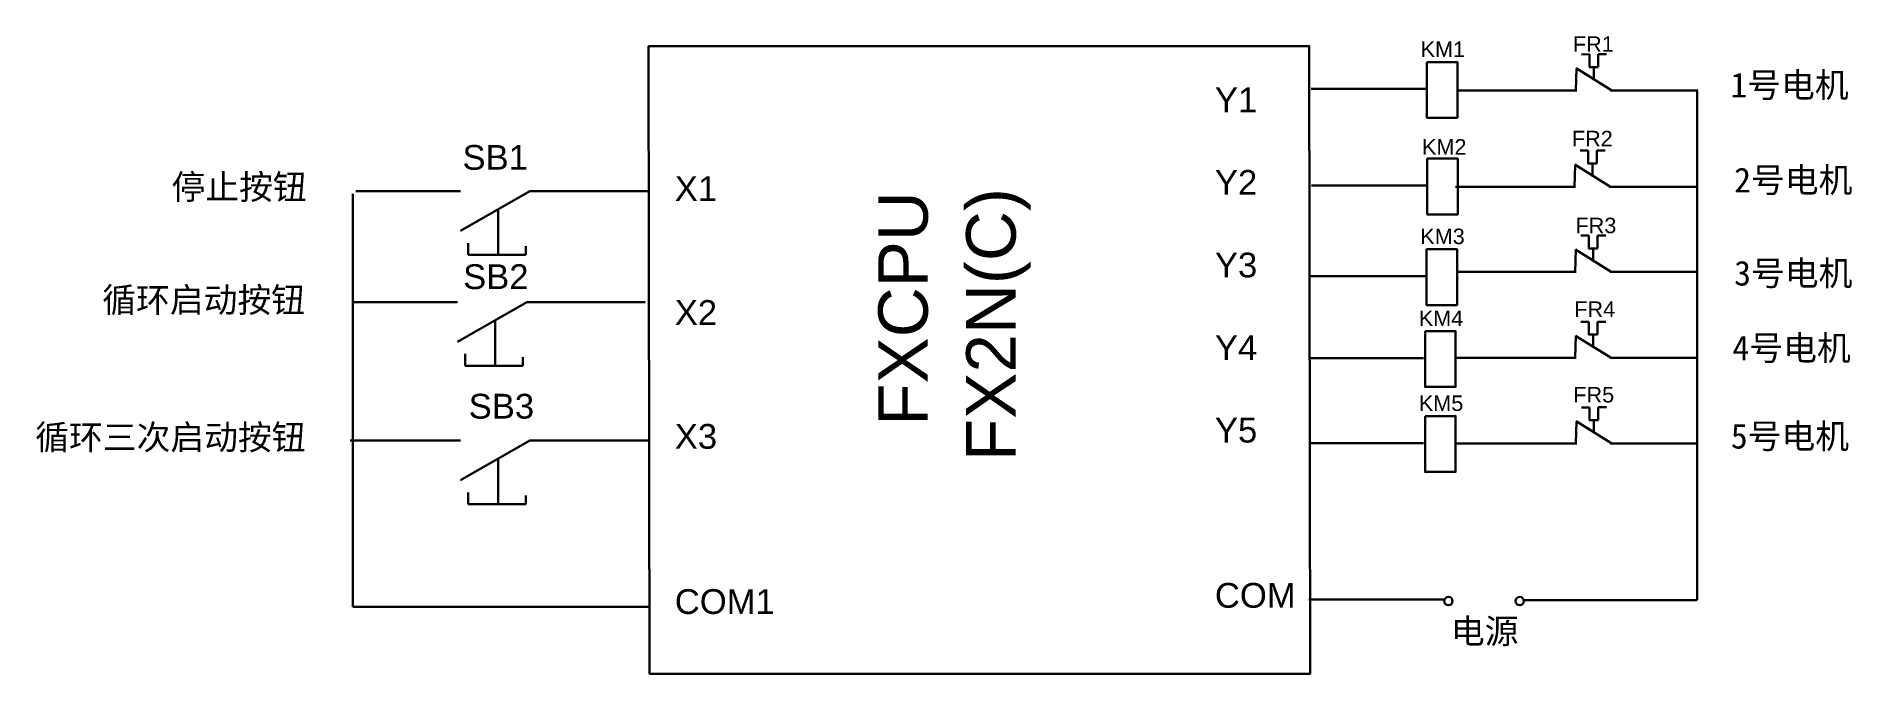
# Model space of a CAD drawing. Header units: millimetres. Extents: x 2320 to 2613, y 2039 to 2142.
import ezdxf

# ---------------------------------------------------------------- set-up
doc = ezdxf.new("R2010")
doc.units = ezdxf.units.MM
doc.layers.add('图层1', color=7, linetype='Continuous', lineweight=30)
doc.styles.get("Standard").update_dxf_attribs({"font": 'arial.ttf'})
doc.styles.add('样式 1', font='arial.ttf', dxfattribs={"height": 4})
doc.styles.add('样式 2', font='arial.ttf', dxfattribs={"height": 8})

msp = doc.modelspace()

# ---------------------------------------------------------------- linework, layer by layer
at = {"layer": '图层1'}
for p, q in [((2569.08, 2138.66), (2570.35, 2138.67)), ((2570.32, 2136.6), (2571.75, 2136.6)), ((2570.34, 2138.67), (2570.33, 2136.58)), ((2571.07, 2134.47), (2571.07, 2136.59)), ((2571.75, 2136.6), (2571.75, 2138.68)), ((2571.75, 2138.68), (2573.08, 2138.68)), ((2568.24, 2136.39), (2568.16, 2132.83)), ((2573.94, 2132.83), (2568.19, 2136.42)), ((2525.44, 2133.07), (2543.87, 2133.07)), ((2548.95, 2132.83), (2568.31, 2132.83)), ((2573.76, 2132.83), (2587.82, 2132.83)), ((2587.76, 2132.84), (2587.76, 2050.54)), ((2568.87, 2123.11), (2570.14, 2123.12)), ((2570.14, 2123.12), (2570.13, 2121.03)), ((2571.54, 2121.05), (2571.55, 2123.13)), ((2571.55, 2123.13), (2572.87, 2123.13)), ((2568.03, 2120.84), (2567.95, 2117.28)), ((2573.73, 2117.28), (2567.98, 2120.87)), ((2570.11, 2121.05), (2571.54, 2121.05)), ((2570.86, 2118.92), (2570.86, 2121.04)), ((2370.69, 2116.15), (2370.69, 2049.44)), ((2388.08, 2116.55), (2371.18, 2116.55)), ((2399.28, 2116.55), (2388.08, 2110.16)), ((2418.37, 2116.55), (2399.28, 2116.55)), ((2525.49, 2117.46), (2543.92, 2117.46)), ((2548.74, 2117.28), (2568.11, 2117.28)), ((2573.55, 2117.28), (2587.61, 2117.28)), ((2394.17, 2113.64), (2394.17, 2106.27)), ((2389.33, 2106.27), (2389.33, 2108.17)), ((2398.62, 2106.27), (2398.62, 2107.66)), ((2568.98, 2109.39), (2570.24, 2109.4)), ((2570.22, 2107.33), (2571.64, 2107.33)), ((2570.24, 2109.4), (2570.23, 2107.31)), ((2570.96, 2105.2), (2570.97, 2107.32)), ((2571.64, 2107.33), (2571.65, 2109.41)), ((2571.65, 2109.41), (2572.98, 2109.41)), ((2394.17, 2106.27), (2389.33, 2106.27)), ((2394.17, 2106.27), (2398.62, 2106.27)), ((2568.13, 2107.12), (2568.06, 2103.56)), ((2573.84, 2103.56), (2568.08, 2107.15)), ((2525.39, 2102.84), (2543.82, 2102.84)), ((2548.84, 2103.56), (2568.21, 2103.56)), ((2573.65, 2103.56), (2587.71, 2103.56)), ((2387.59, 2098.65), (2370.69, 2098.65)), ((2398.8, 2098.65), (2387.59, 2092.25)), ((2417.89, 2098.65), (2398.8, 2098.65)), ((2393.68, 2095.74), (2393.68, 2088.36)), ((2568.13, 2093.2), (2568.06, 2089.64)), ((2573.84, 2089.64), (2568.08, 2093.22)), ((2568.98, 2095.47), (2570.24, 2095.48)), ((2570.22, 2093.4), (2571.64, 2093.4)), ((2570.24, 2095.48), (2570.23, 2093.39)), ((2570.96, 2091.28), (2570.97, 2093.39)), ((2571.64, 2093.4), (2571.65, 2095.49)), ((2571.65, 2095.49), (2572.98, 2095.49)), ((2388.85, 2088.36), (2388.85, 2090.27)), ((2398.14, 2088.36), (2398.14, 2089.76)), ((2393.68, 2088.36), (2388.85, 2088.36)), ((2393.68, 2088.36), (2398.14, 2088.36)), ((2525.15, 2089.61), (2543.58, 2089.61)), ((2548.84, 2089.64), (2568.21, 2089.64)), ((2573.65, 2089.64), (2587.71, 2089.64)), ((2569.08, 2081.64), (2570.35, 2081.65)), ((2570.34, 2081.65), (2570.33, 2079.57)), ((2571.74, 2079.58), (2571.75, 2081.67)), ((2571.75, 2081.67), (2573.08, 2081.67)), ((2568.23, 2079.38), (2568.16, 2075.82)), ((2573.94, 2075.82), (2568.19, 2079.4)), ((2570.32, 2079.58), (2571.74, 2079.58)), ((2571.07, 2077.46), (2571.07, 2079.57)), ((2388.09, 2076.29), (2370.28, 2076.29)), ((2399.29, 2076.29), (2388.09, 2069.89)), ((2418.38, 2076.29), (2399.29, 2076.29)), ((2525.15, 2075.89), (2543.58, 2075.89)), ((2548.94, 2075.82), (2568.31, 2075.82)), ((2573.75, 2075.82), (2587.82, 2075.82)), ((2394.18, 2073.38), (2394.18, 2066)), ((2389.34, 2066), (2389.34, 2067.91)), ((2398.63, 2066), (2398.63, 2067.4)), ((2394.18, 2066), (2389.34, 2066)), ((2394.18, 2066), (2398.63, 2066)), ((2370.69, 2049.44), (2418.45, 2049.44)), ((2546.82, 2050.63), (2525.03, 2050.63)), ((2587.67, 2050.54), (2559.87, 2050.54))]:
    msp.add_line(p, q, dxfattribs=at)
for points in [[(2418.45, 2139.98), (2525.12, 2139.98), (2525.28, 2038.64), (2418.61, 2038.64)], [(2544.1, 2137.42), (2549.03, 2137.42), (2549.03, 2128.41), (2544.1, 2128.41)], [(2544.15, 2121.82), (2549.08, 2121.82), (2549.08, 2112.8), (2544.15, 2112.8)], [(2544.06, 2107.19), (2548.98, 2107.19), (2548.98, 2098.18), (2544.06, 2098.18)], [(2543.81, 2093.96), (2548.74, 2093.96), (2548.74, 2084.95), (2543.81, 2084.95)], [(2543.81, 2080.24), (2548.74, 2080.24), (2548.74, 2071.23), (2543.81, 2071.23)]]:
    msp.add_lwpolyline(points, close=True, dxfattribs=at)
for centre in [(2547.58, 2050.37), (2559.09, 2050.37)]:
    msp.add_circle(centre, 0.671, dxfattribs=at)

# ---------------------------------------------------------------- texts
at = {"layer": '图层1', "style": '样式 2'}
for s, p in [(' FX2N(C)', (2477.72, 2069.88)), ('FXCPU', (2463.53, 2078.69))]:
    msp.add_text(s, height=8, rotation=90, dxfattribs=at).set_placement(p)
at = {"layer": '图层1', "char_height": 2.5, "attachment_point": 1}
for s, insert in [('KM1', (2543.09, 2140.75)), ('FR1', (2567.68, 2141.57)), ('KM2', (2543.31, 2124.97)), ('FR2', (2567.51, 2126.31)), ('KM3', (2543.04, 2110.52)), ('FR3', (2568.09, 2112.28)), ('FR4', (2567.9, 2098.76)), ('KM4', (2542.8, 2097.29)), ('FR5', (2567.74, 2084.94)), ('KM5', (2542.8, 2083.57))]:
    msp.add_mtext_dynamic_manual_height_columns(s, width=11.5187, gutter_width=12.5, heights=[0], dxfattribs=dict(at, insert=insert))
at = {"layer": '图层1', "char_height": 4, "attachment_point": 1, "style": '样式 1'}
for s, width, gutter_width, insert in [('{\\fSimSun|b0|i0|c134|p2;1号电机}', 27.1078, 20, (2593.1, 2135.7)), ('\\PY1\\P\\PY2\\P\\PY3\\P\\PY4\\P\\PY5\\P\\P\\P\\PCOM', 14.1501, 12.5, (2509.88, 2139.98)), ('SB1', 19.9963, 40, (2388.41, 2124.02)), ('{\\fSimSun|b0|i0|c134|p2;停止按钮}', 46.4645, 20, (2341.43, 2119.25)), ('{\\fSimSun|b0|i0|c134|p2;2号电机}', 27.1078, 20, (2593.71, 2120.36)), ('\\P\\PX1\\P\\P\\PX2\\P\\P\\PX3\\P\\P\\P\\PCOM1', 288.9494, 12.5, (2422.68, 2132.31)), ('SB2', 19.9963, 40, (2388.51, 2104.76)), ('{\\fSimSun|b0|i0|c134|p2;3号电机}', 27.1078, 20, (2593.71, 2105.32)), ('{\\fSimSun|b0|i0|c134|p2;循环启动按钮}', 46.4645, 20, (2330.25, 2101.01)), ('{\\fSimSun|b0|i0|c134|p2;4号电机}', 27.1078, 20, (2593.44, 2093.24)), ('SB3', 19.9963, 40, (2389.41, 2083.84)), ('{\\fSimSun|b0|i0|c134|p2;循环三次启动按钮}', 46.4645, 20, (2319.43, 2078.83)), ('{\\fSimSun|b0|i0|c134|p2;5号电机}', 27.1078, 20, (2593.17, 2079)), ('{\\fSimSun|b0|i0|c134|p2;电源}', 26.5135, 40, (2547.98, 2047.52))]:
    msp.add_mtext_dynamic_manual_height_columns(s, width=width, gutter_width=gutter_width, heights=[0], dxfattribs=dict(at, insert=insert))

doc.saveas('drawing.dxf')
